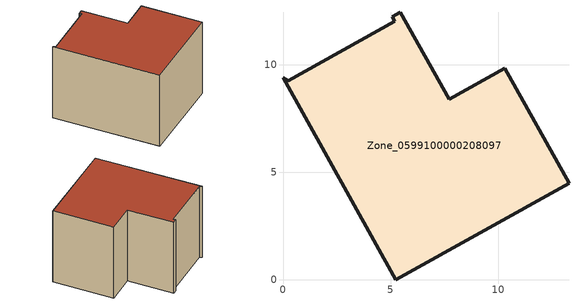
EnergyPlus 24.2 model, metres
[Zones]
Zone_0599100000208097
 floor ground (C_G): 5.07,12.24 5.44,12.45 7.73,8.39 10.31,9.85 13.3,4.5 5.25,0 0,9.4 0.24,9.26 5.19,12.03 z0
 wall outside (C_F): 5.25,0 13.3,4.5 10.31,9.85 7.73,8.39 5.44,12.45 5.07,12.24 5.19,12.03 0.24,9.26 0,9.4 5.25,0 z0:7.93
 roof outside (C_R): 5.44,12.45 5.07,12.24 5.19,12.03 0.24,9.26 0,9.4 5.25,0 13.3,4.5 10.31,9.85 7.73,8.39 z7.93
[BUILDING]
Pand.0599100000208097: North Axis=0; Terrain=City; Loads Convergence Tolerance Value=0.04; Temperature Convergence Tolerance Value=0.4; Solar Distribution=FullExterior; Maximum Number of Warmup Days=25; Minimum Number of Warmup Days=1
[Site:Location]
Rotterdam.The.Hague.AP_ZH_NLD Design_Conditions: Latitude=51.96; Longitude=4.45; Time Zone=1; Elevation=-4.5
[SITE:GROUNDTEMPERATURE:BUILDINGSURFACE]
18, 18, 18, 18, 18, 18, 18, 18, 18, 18, 18, 18
[MATERIAL] Thermal Absorptance=0.9; Solar Absorptance=0.7; Visible Absorptance=0.7
Name | Roughness | Thickness | Conductivity | Density | Specific Heat
G.TC.1965-1974 | MediumSmooth | 0.15 | 0.882353 | 540 | 1210
F.TC.1965-1974 | Rough | 0.3 | 0.697674 | 1920 | 840
R.TC.1965-1974 | MediumRough | 0.2 | 0.232558 | 1500 | 1000
[CONSTRUCTION]
C_G: G.TC.1965-1974
C_F: F.TC.1965-1974
C_R: R.TC.1965-1974
[ZONE]
Zone_0599100000208097: Type=1; Multiplier=1; Ceiling Height=Autocalculate; Volume=Autocalculate; Floor Area=autocalculate; Part of Total Floor Area=Yes
[ZONEINFILTRATION:DESIGNFLOWRATE]
Infil_Zone_0599100000208097: Zone or ZoneList or Space or SpaceList=Zone_0599100000208097; Schedule=AlwaysOn; Design Flow Rate Calculation Method=Flow/Area; Flow Rate per Floor Area=0.003; Constant Term Coefficient=1; Temperature Term Coefficient=0; Velocity Term Coefficient=0; Velocity Squared Term Coefficient=0
[HVACTEMPLATE:ZONE:IDEALLOADSAIRSYSTEM]
Zone_0599100000208097: Maximum Heating Supply Air Temperature=50; Minimum Cooling Supply Air Temperature=13; Maximum Heating Supply Air Humidity Ratio=0.0156; Minimum Cooling Supply Air Humidity Ratio=0.0077; Heating Limit=NoLimit; Cooling Limit=NoLimit; Dehumidification Control Type=ConstantSensibleHeatRatio; Cooling Sensible Heat Ratio=0.7; Dehumidification Setpoint=60; Humidification Control Type=None; Humidification Setpoint=30; Outdoor Air Method=None; Outdoor Air Flow Rate per Person=0.00944; Outdoor Air Flow Rate per Zone Floor Area=0; Outdoor Air Flow Rate per Zone=0; Demand Controlled Ventilation Type=None; Outdoor Air Economizer Type=NoEconomizer; Heat Recovery Type=None; Sensible Heat Recovery Effectiveness=0.7; Latent Heat Recovery Effectiveness=0.65
[ZONECONTROL:THERMOSTAT]
ThermostatControl_Zone_0599100000208097: Zone or ZoneList=Zone_0599100000208097; Control Type Schedule=DualSetpointControlType; Control 1=Thermostat_Zone_0599100000208097; Temperature Difference Between Cutout And Setpoint=0
[THERMOSTATSETPOINT:DUALSETPOINT]
Thermostat_Zone_0599100000208097: Heating Setpoint Temperature Schedule=HeatingSetpoint_Zone_0599100000208097; Cooling Setpoint Temperature Schedule=CoolingSetpoint_Zone_0599100000208097
[SCHEDULE:COMPACT]
HeatingSetpoint_Zone_0599100000208097: Through: 12/31, For: AllDays, Until: 24:00, 21
CoolingSetpoint_Zone_0599100000208097: Through: 12/31, For: AllDays, Until: 24:00, 24
DualSetpointControlType: Through: 12/31, For: AllDays, Until: 24:00, 4
AlwaysOn: Through: 12/31, For: AllDays, Until: 24:00, 1
